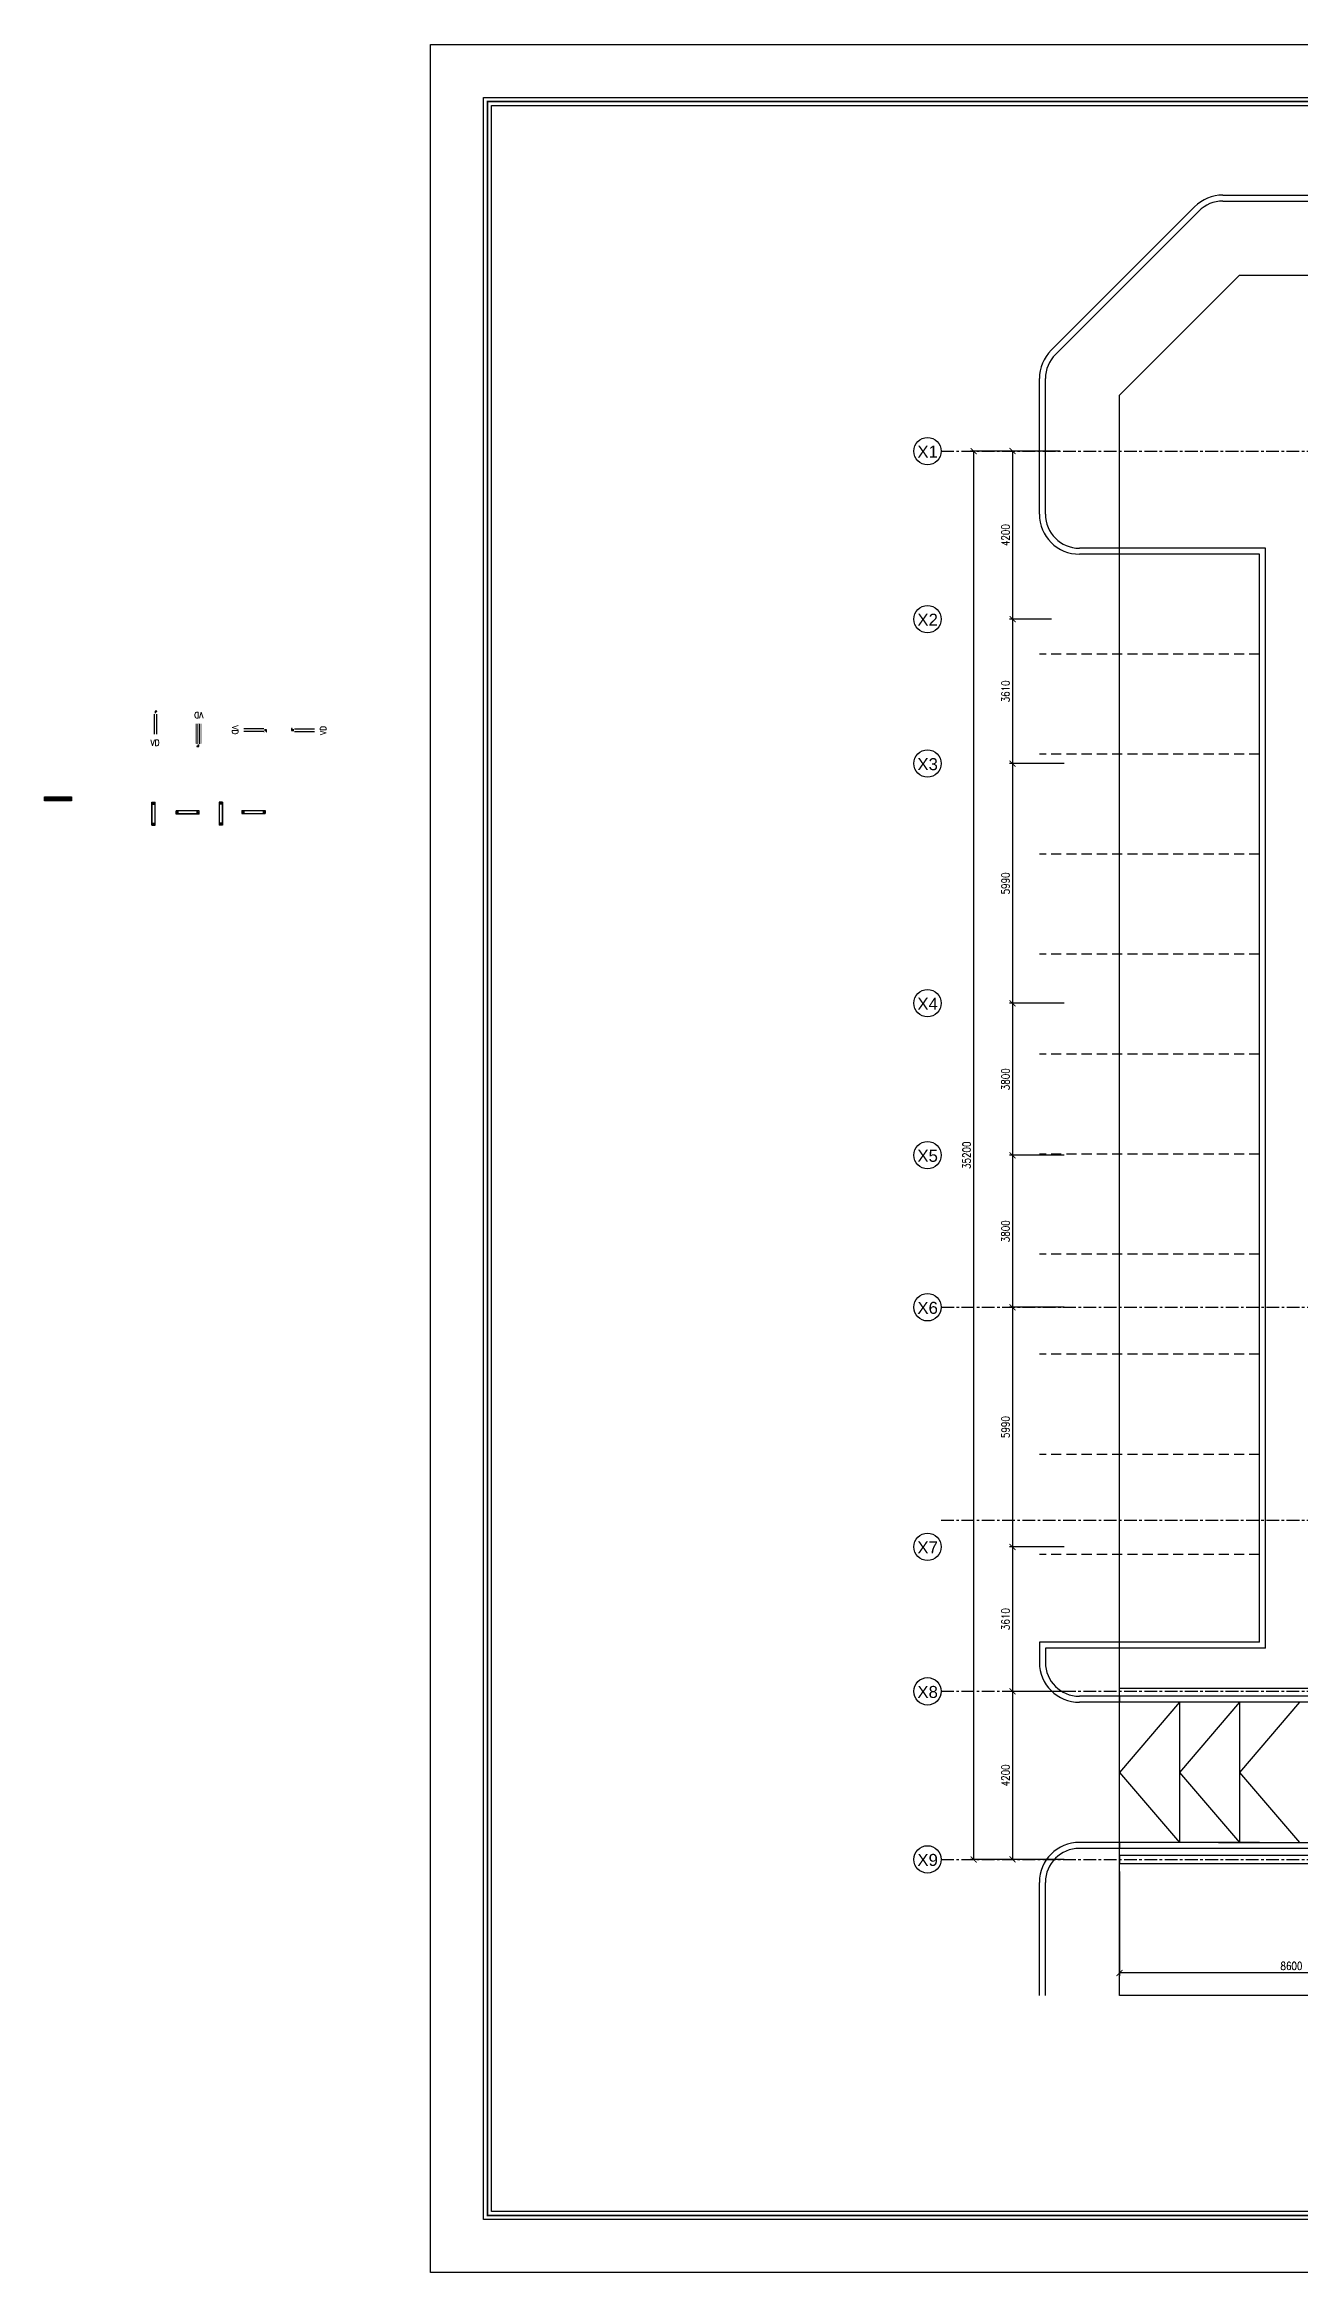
# Model space of a CAD drawing. Header units: millimetres. Extents: x -1288794 to 2153086, y -2701644 to -1428868.
# Drawn here: x 933737 to 965109, y -1519494 to -1463806 of the extents above; entities that cross this region are included whole.
import ezdxf
from ezdxf.enums import TextEntityAlignment as Align

# ---------------------------------------------------------------- set-up
doc = ezdxf.new("R2010")
doc.units = ezdxf.units.MM
doc.header["$LTSCALE"] = 100
doc.header["$PDMODE"] = 34
doc.linetypes.add('CENTER', pattern=[50.8, 31.75, -6.35, 6.35, -6.35])
doc.linetypes.add('DASHED', pattern=[19.05, 12.7, -6.35])
for name, color, linetype in [('A-ANNO-DIMS', 1, 'Continuous'), ('A-ANNO-SYMB', 33, 'Continuous'), ('A-ANNO-TEXT', 8, 'Continuous'), ('A-AREA', 8, 'CENTER'), ('A-GRID', 253, 'CENTER'), ('AC- VD', 5, 'Continuous'), ('AC-FD', 1, 'Continuous'), ('HATCH', 251, 'Continuous'), ('L-WALK', 8, 'Continuous'), ('L1-E014-C22-VAC (08-08-2010)$0$ETA-AC-DAMPER', 4, 'Continuous'), ('LOGO LINE', 7, 'Continuous'), ('LOGO1LINE', 7, 'Continuous'), ('M-HANGER', 30, 'Continuous')]:
    doc.layers.add(name, color=color, linetype=linetype)
doc.styles.add('ROMANS', font='romans.shx', dxfattribs={"width": 0.8})
doc.styles.add('SANSSERIF', font='sas_____.pfb')
doc.dimstyles.new('100 of DIM2', dxfattribs={"dimscale": 0, "dimtxt": 200, "dimasz": 150, "dimexe": 75, "dimexo": 200, "dimgap": 75, "dimtad": 1, "dimdec": 0, "dimrnd": 5, "dimzin": 0, "dimdsep": 46, "dimtxsty": 'ROMANS', "dimblk": 'ARCHTICK', "dimcen": 100, "dimclrd": 94, "dimclre": 94, "dimclrt": 2, "dimadec": 0, "dimazin": 0, "dimtfac": 1, "dimtdec": 0, "dimtofl": 0, "dimtmove": 2, "dimatfit": 3, "dimldrblk": 'OPEN90', "dimfxl": 75, "dimtolj": 1, "dimtzin": 0, "dimarcsym": 0})

# ---------------------------------------------------------------- blocks, each defined once
blk = doc.blocks.new('*U301')
at = {"layer": 'L1-E014-C22-VAC (08-08-2010)$0$ETA-AC-DAMPER', "color": 5}
for p, q in [((-33, 0), (-33, 500)), ((33, 0), (33, 500))]:
    blk.add_line(p, q, dxfattribs=at)
for points, const_width in [([(-91, 500), (91, 500)], 1.82), ([(-91, 0), (91, 0)], 1.82), ([(-48, 0), (-48, -20), (48, -20), (48, 0)], 1.5), ([(0, 0), (0, 514)], 1.5)]:
    blk.add_lwpolyline(points, dxfattribs=dict(at, const_width=const_width))
at = {"layer": 'L1-E014-C22-VAC (08-08-2010)$0$ETA-AC-DAMPER', "color": 5, "const_width": 1.82}
blk.add_lwpolyline([(75, 500), (75, 0), (-75, 0), (-75, 500)], close=True, dxfattribs=at)
at = {"layer": 'L1-E014-C22-VAC (08-08-2010)$0$ETA-AC-DAMPER', "color": 5}
blk.add_lwpolyline([(6, -20), (6, -62), (40, -62), (40, -72), (-6, -72), (-6, -20)], dxfattribs=at)
blk = doc.blocks.new('_ArchTick')
at = {"color": 0, "linetype": 'ByBlock', "const_width": 0.15}
blk.add_lwpolyline([(-0.5, -0.5), (0.5, 0.5)], dxfattribs=at)
blk = doc.blocks.new('*D333')
at = {"layer": 'A-ANNO-DIMS', "color": 94, "lineweight": -2, "ltscale": 3, "transparency": 16777216}
for p, q in [((959119, -1473969), (956889, -1473969)), ((956964, -1473969), (956964, -1509169)), ((959119, -1509169), (956889, -1509169))]:
    blk.add_line(p, q, dxfattribs=at)
at = {"layer": 'Defpoints', "color": 0, "ltscale": 3, "transparency": 16777216}
for p in [(959319, -1473969), (956964, -1509169), (959319, -1509169)]:
    blk.add_point(p, dxfattribs=at)
at = {"layer": 'A-ANNO-DIMS', "color": 94, "lineweight": -2, "ltscale": 3, "transparency": 16777216, "xscale": 150, "yscale": 150, "zscale": 150}
for p, rotation in [((956964, -1473969), 90), ((956964, -1509169), 270)]:
    blk.add_blockref('_ArchTick', p, dxfattribs=dict(at, rotation=rotation))
at = {"layer": 'A-ANNO-DIMS', "color": 2, "ltscale": 3, "transparency": 16777216, "insert": (956789, -1491569), "char_height": 200, "attachment_point": 5, "rotation": 90, "style": 'ROMANS'}
blk.add_mtext('\\A1;35200', dxfattribs=at)
blk = doc.blocks.new('_Open90')
at = {"color": 0, "linetype": 'ByBlock', "lineweight": -2}
for p, q in [((0, 0), (-1, 0)), ((-0.5, 0.5), (0, 0)), ((0, 0), (-0.5, -0.5))]:
    blk.add_line(p, q, dxfattribs=at)
blk = doc.blocks.new('*D334')
at = {"layer": 'A-ANNO-DIMS', "color": 94, "lineweight": -2, "ltscale": 3, "transparency": 16777216}
for p, q in [((958914, -1473969), (957861, -1473969)), ((957936, -1473969), (957936, -1478169)), ((958914, -1478169), (957861, -1478169))]:
    blk.add_line(p, q, dxfattribs=at)
at = {"layer": 'Defpoints', "color": 0, "ltscale": 3, "transparency": 16777216}
for p in [(959114, -1473969), (957936, -1478169), (959114, -1478169)]:
    blk.add_point(p, dxfattribs=at)
at = {"layer": 'A-ANNO-DIMS', "color": 94, "lineweight": -2, "ltscale": 3, "transparency": 16777216, "xscale": 150, "yscale": 150, "zscale": 150}
for p, rotation in [((957936, -1473969), 90), ((957936, -1478169), 270)]:
    blk.add_blockref('_ArchTick', p, dxfattribs=dict(at, rotation=rotation))
at = {"layer": 'A-ANNO-DIMS', "color": 2, "ltscale": 3, "transparency": 16777216, "insert": (957761, -1476069), "char_height": 200, "attachment_point": 5, "rotation": 90, "style": 'ROMANS'}
blk.add_mtext('\\A1;4200', dxfattribs=at)
blk = doc.blocks.new('*D335')
at = {"layer": 'A-ANNO-DIMS', "color": 94, "lineweight": -2, "ltscale": 3, "transparency": 16777216}
for p, q in [((958914, -1478169), (957861, -1478169)), ((957936, -1478169), (957936, -1481779)), ((959228, -1481779), (957861, -1481779))]:
    blk.add_line(p, q, dxfattribs=at)
at = {"layer": 'Defpoints', "color": 0, "ltscale": 3, "transparency": 16777216}
for p in [(959114, -1478169), (957936, -1481779), (959428, -1481779)]:
    blk.add_point(p, dxfattribs=at)
at = {"layer": 'A-ANNO-DIMS', "color": 94, "lineweight": -2, "ltscale": 3, "transparency": 16777216, "xscale": 150, "yscale": 150, "zscale": 150}
for p, rotation in [((957936, -1478169), 90), ((957936, -1481779), 270)]:
    blk.add_blockref('_ArchTick', p, dxfattribs=dict(at, rotation=rotation))
at = {"layer": 'A-ANNO-DIMS', "color": 2, "ltscale": 3, "transparency": 16777216, "insert": (957761, -1479974), "char_height": 200, "attachment_point": 5, "rotation": 90, "style": 'ROMANS'}
blk.add_mtext('\\A1;3610', dxfattribs=at)
blk = doc.blocks.new('*D336')
at = {"layer": 'A-ANNO-DIMS', "color": 94, "lineweight": -2, "ltscale": 3, "transparency": 16777216}
for p, q in [((959228, -1481779), (957861, -1481779)), ((957936, -1481779), (957936, -1487769)), ((959228, -1487769), (957861, -1487769))]:
    blk.add_line(p, q, dxfattribs=at)
at = {"layer": 'Defpoints', "color": 0, "ltscale": 3, "transparency": 16777216}
for p in [(959428, -1481779), (957936, -1487769), (959428, -1487769)]:
    blk.add_point(p, dxfattribs=at)
at = {"layer": 'A-ANNO-DIMS', "color": 94, "lineweight": -2, "ltscale": 3, "transparency": 16777216, "xscale": 150, "yscale": 150, "zscale": 150}
for p, rotation in [((957936, -1481779), 90), ((957936, -1487769), 270)]:
    blk.add_blockref('_ArchTick', p, dxfattribs=dict(at, rotation=rotation))
at = {"layer": 'A-ANNO-DIMS', "color": 2, "ltscale": 3, "transparency": 16777216, "insert": (957761, -1484774), "char_height": 200, "attachment_point": 5, "rotation": 90, "style": 'ROMANS'}
blk.add_mtext('\\A1;5990', dxfattribs=at)
blk = doc.blocks.new('*D337')
at = {"layer": 'A-ANNO-DIMS', "color": 94, "lineweight": -2, "ltscale": 3, "transparency": 16777216}
for p, q in [((959228, -1487769), (957861, -1487769)), ((957936, -1487769), (957936, -1491569)), ((959228, -1491569), (957861, -1491569))]:
    blk.add_line(p, q, dxfattribs=at)
at = {"layer": 'Defpoints', "color": 0, "ltscale": 3, "transparency": 16777216}
for p in [(959428, -1487769), (957936, -1491569), (959428, -1491569)]:
    blk.add_point(p, dxfattribs=at)
at = {"layer": 'A-ANNO-DIMS', "color": 94, "lineweight": -2, "ltscale": 3, "transparency": 16777216, "xscale": 150, "yscale": 150, "zscale": 150}
for p, rotation in [((957936, -1487769), 90), ((957936, -1491569), 270)]:
    blk.add_blockref('_ArchTick', p, dxfattribs=dict(at, rotation=rotation))
at = {"layer": 'A-ANNO-DIMS', "color": 2, "ltscale": 3, "transparency": 16777216, "insert": (957761, -1489669), "char_height": 200, "attachment_point": 5, "rotation": 90, "style": 'ROMANS'}
blk.add_mtext('\\A1;3800', dxfattribs=at)
blk = doc.blocks.new('*D338')
at = {"layer": 'A-ANNO-DIMS', "color": 94, "lineweight": -2, "ltscale": 3, "transparency": 16777216}
for p, q in [((959228, -1491569), (957861, -1491569)), ((957936, -1491569), (957936, -1495369)), ((959228, -1495369), (957861, -1495369))]:
    blk.add_line(p, q, dxfattribs=at)
at = {"layer": 'Defpoints', "color": 0, "ltscale": 3, "transparency": 16777216}
for p in [(959428, -1491569), (957936, -1495369), (959428, -1495369)]:
    blk.add_point(p, dxfattribs=at)
at = {"layer": 'A-ANNO-DIMS', "color": 94, "lineweight": -2, "ltscale": 3, "transparency": 16777216, "xscale": 150, "yscale": 150, "zscale": 150}
for p, rotation in [((957936, -1491569), 90), ((957936, -1495369), 270)]:
    blk.add_blockref('_ArchTick', p, dxfattribs=dict(at, rotation=rotation))
at = {"layer": 'A-ANNO-DIMS', "color": 2, "ltscale": 3, "transparency": 16777216, "insert": (957761, -1493469), "char_height": 200, "attachment_point": 5, "rotation": 90, "style": 'ROMANS'}
blk.add_mtext('\\A1;3800', dxfattribs=at)
blk = doc.blocks.new('*D339')
at = {"layer": 'A-ANNO-DIMS', "color": 94, "lineweight": -2, "ltscale": 3, "transparency": 16777216}
for p, q in [((959228, -1495369), (957861, -1495369)), ((957936, -1495369), (957936, -1501359)), ((959228, -1501359), (957861, -1501359))]:
    blk.add_line(p, q, dxfattribs=at)
at = {"layer": 'Defpoints', "color": 0, "ltscale": 3, "transparency": 16777216}
for p in [(959428, -1495369), (957936, -1501359), (959428, -1501359)]:
    blk.add_point(p, dxfattribs=at)
at = {"layer": 'A-ANNO-DIMS', "color": 94, "lineweight": -2, "ltscale": 3, "transparency": 16777216, "xscale": 150, "yscale": 150, "zscale": 150}
for p, rotation in [((957936, -1495369), 90), ((957936, -1501359), 270)]:
    blk.add_blockref('_ArchTick', p, dxfattribs=dict(at, rotation=rotation))
at = {"layer": 'A-ANNO-DIMS', "color": 2, "ltscale": 3, "transparency": 16777216, "insert": (957761, -1498364), "char_height": 200, "attachment_point": 5, "rotation": 90, "style": 'ROMANS'}
blk.add_mtext('\\A1;5990', dxfattribs=at)
blk = doc.blocks.new('*D340')
at = {"layer": 'A-ANNO-DIMS', "color": 94, "lineweight": -2, "ltscale": 3, "transparency": 16777216}
for p, q in [((959228, -1501359), (957861, -1501359)), ((957936, -1501359), (957936, -1504969)), ((959228, -1504969), (957861, -1504969))]:
    blk.add_line(p, q, dxfattribs=at)
at = {"layer": 'Defpoints', "color": 0, "ltscale": 3, "transparency": 16777216}
for p in [(959428, -1501359), (957936, -1504969), (959428, -1504969)]:
    blk.add_point(p, dxfattribs=at)
at = {"layer": 'A-ANNO-DIMS', "color": 94, "lineweight": -2, "ltscale": 3, "transparency": 16777216, "xscale": 150, "yscale": 150, "zscale": 150}
for p, rotation in [((957936, -1501359), 90), ((957936, -1504969), 270)]:
    blk.add_blockref('_ArchTick', p, dxfattribs=dict(at, rotation=rotation))
at = {"layer": 'A-ANNO-DIMS', "color": 2, "ltscale": 3, "transparency": 16777216, "insert": (957761, -1503164), "char_height": 200, "attachment_point": 5, "rotation": 90, "style": 'ROMANS'}
blk.add_mtext('\\A1;3610', dxfattribs=at)
blk = doc.blocks.new('*D341')
at = {"layer": 'A-ANNO-DIMS', "color": 94, "lineweight": -2, "ltscale": 3, "transparency": 16777216}
for p, q in [((959228, -1504969), (957861, -1504969)), ((957936, -1504969), (957936, -1509169)), ((959228, -1509169), (957861, -1509169))]:
    blk.add_line(p, q, dxfattribs=at)
at = {"layer": 'Defpoints', "color": 0, "ltscale": 3, "transparency": 16777216}
for p in [(959428, -1504969), (957936, -1509169), (959428, -1509169)]:
    blk.add_point(p, dxfattribs=at)
at = {"layer": 'A-ANNO-DIMS', "color": 94, "lineweight": -2, "ltscale": 3, "transparency": 16777216, "xscale": 150, "yscale": 150, "zscale": 150}
for p, rotation in [((957936, -1504969), 90), ((957936, -1509169), 270)]:
    blk.add_blockref('_ArchTick', p, dxfattribs=dict(at, rotation=rotation))
at = {"layer": 'A-ANNO-DIMS', "color": 2, "ltscale": 3, "transparency": 16777216, "insert": (957761, -1507069), "char_height": 200, "attachment_point": 5, "rotation": 90, "style": 'ROMANS'}
blk.add_mtext('\\A1;4200', dxfattribs=at)
blk = doc.blocks.new('*D353')
at = {"layer": 'A-ANNO-DIMS', "color": 94, "linetype": 'Continuous', "lineweight": -2, "ltscale": 3, "transparency": 16777216}
for p, q in [((960609, -1509469), (960609, -1512083)), ((969209, -1509469), (969209, -1512083)), ((969209, -1512008), (960609, -1512008))]:
    blk.add_line(p, q, dxfattribs=at)
at = {"layer": 'Defpoints', "color": 0, "linetype": 'Continuous', "ltscale": 3, "transparency": 16777216}
for p in [(960609, -1509269), (969209, -1509269), (960609, -1512008)]:
    blk.add_point(p, dxfattribs=at)
at = {"layer": 'A-ANNO-DIMS', "color": 94, "linetype": 'Continuous', "lineweight": -2, "ltscale": 3, "transparency": 16777216, "xscale": 150, "yscale": 150, "zscale": 150, "rotation": 180}
blk.add_blockref('_ArchTick', (960609, -1512008), dxfattribs=at)
at = {"layer": 'A-ANNO-DIMS', "color": 94, "linetype": 'Continuous', "lineweight": -2, "ltscale": 3, "transparency": 16777216, "xscale": 150, "yscale": 150, "zscale": 150}
blk.add_blockref('_ArchTick', (969209, -1512008), dxfattribs=at)
at = {"layer": 'A-ANNO-DIMS', "color": 2, "linetype": 'Continuous', "ltscale": 3, "transparency": 16777216, "insert": (964909, -1511833), "char_height": 200, "attachment_point": 5, "style": 'ROMANS'}
blk.add_mtext('\\A1;8600', dxfattribs=at)
blk = doc.blocks.new('*U369')
at = {"linetype": 'Continuous'}
for p, q in [((-38, -265), (-38, 313)), ((42, 313), (-38, 313)), ((42, 263), (-38, 263)), ((37, -265), (37, 313)), ((42, -265), (42, 313)), ((42, -215), (-38, -215)), ((42, -265), (-38, -265))]:
    blk.add_line(p, q, dxfattribs=at)
for centre in [(0, 288), (0, -240)]:
    blk.add_circle(centre, 12.5, dxfattribs=at)

msp = doc.modelspace()

# ---------------------------------------------------------------- hatches: boundary and pattern name
at = {"layer": 'AC-FD', "linetype": 'ByBlock'}
h = msp.add_hatch(dxfattribs=at)
h.set_pattern_fill('ANSI31', color=256, scale=5, angle=90, style=0)
h.set_pattern_definition([(135, (-657562.95, -1544649.12), (-11.22532015, -11.22532015), [])])
h.paths.add_polyline_path([(934407, -1482709.1), (934407, -1482609.1), (933737, -1482609.1), (933737, -1482709.1)])

# ---------------------------------------------------------------- linework, layer by layer
at = {"layer": 'A-ANNO-SYMB', "ltscale": 3}
for centre in [(955809.5, -1473968.6), (955809.5, -1478168.6), (955809.5, -1481778.6), (955809.5, -1487768.6), (955809.5, -1491568.6), (955809.5, -1495368.6), (955809.5, -1501358.6), (955809.5, -1504968.6), (955809.5, -1509168.6)]:
    msp.add_circle(centre, 342.2, dxfattribs=at)
at = {"layer": 'A-AREA', "ltscale": 15}
for p, q in [((960608.8, -1472568.6), (963608.8, -1469568.6)), ((963608.8, -1469568.6), (995708.8, -1469568.6)), ((960608.8, -1512568.6), (960608.8, -1472568.6)), ((995708.8, -1512568.6), (960608.8, -1512568.6))]:
    msp.add_line(p, q, dxfattribs=at)
at = {"layer": 'A-AREA', "linetype": 'Continuous', "ltscale": 3}
for p, q in [((960608.8, -1505093.6), (960608.8, -1504893.6)), ((960608.8, -1504893.6), (967908.8, -1504893.6)), ((967908.8, -1505093.6), (960608.8, -1505093.6)), ((966608.8, -1509068.6), (960608.8, -1509068.6)), ((960608.8, -1509068.6), (960608.8, -1509268.6)), ((960608.8, -1509268.6), (969208.8, -1509268.6))]:
    msp.add_line(p, q, dxfattribs=at)
at = {"layer": 'A-GRID', "ltscale": 0.1}
for p, q in [((956151.6, -1473968.6), (999691.2, -1473968.6)), ((956155.5, -1495368.6), (999695.1, -1495368.6)), ((956153, -1500687.6), (999692.6, -1500687.6)), ((956151.6, -1504968.6), (999691.2, -1504968.6)), ((956151.6, -1509168.6), (999691.2, -1509168.6))]:
    msp.add_line(p, q, dxfattribs=at)
at = {"layer": 'AC-FD', "linetype": 'ByBlock'}
msp.add_lwpolyline([(933737, -1482709.1), (933737, -1482609.1), (934407, -1482609.1), (934407, -1482709.1)], close=True, dxfattribs=at)
at = {"layer": 'HATCH', "ltscale": 3}
for p, q in [((962108.8, -1505243.6), (962108.8, -1508743.6)), ((963608.8, -1505243.6), (963608.8, -1508743.6))]:
    msp.add_line(p, q, dxfattribs=at)
for points in [[(962108.8, -1505243.6), (960608.8, -1506993.6), (962108.8, -1508743.6)], [(963608.8, -1505243.6), (962108.8, -1506993.6), (963608.8, -1508743.6)], [(965108.8, -1505243.6), (963608.8, -1506993.6), (965108.8, -1508743.6)]]:
    msp.add_lwpolyline(points, dxfattribs=at)
at = {"layer": 'L-WALK', "ltscale": 15}
for p, q in [((958901.7, -1471447.3), (962487.5, -1467861.5)), ((963194.6, -1467568.6), (965608.8, -1467568.6)), ((963194.6, -1467718.6), (965608.8, -1467718.6)), ((959007.8, -1471553.4), (962593.6, -1467967.6)), ((958608.8, -1475544.7), (958608.8, -1472154.4)), ((958758.8, -1475544.7), (958758.8, -1472154.4)), ((964108.8, -1503743.6), (964108.8, -1476544.7)), ((964258.8, -1503893.6), (964258.8, -1476394.7)), ((958608.8, -1503743.6), (958608.8, -1504243.6)), ((958758.8, -1503893.6), (958758.8, -1504243.6)), ((958608.8, -1512568.6), (958608.8, -1509743.6)), ((958758.8, -1512568.6), (958758.8, -1509743.6)), ((958608.8, -1512568.6), (958608.8, -1512544.7)), ((958758.8, -1512568.6), (958758.8, -1512544.7))]:
    msp.add_line(p, q, dxfattribs=at)
at = {"layer": 'L-WALK', "ltscale": 3}
for p, q in [((964258.8, -1476394.7), (959608.8, -1476394.7)), ((964108.8, -1476544.7), (959608.8, -1476544.7)), ((964108.8, -1503743.6), (958608.8, -1503743.6)), ((964258.8, -1503893.6), (958758.8, -1503893.6)), ((967908.8, -1505093.6), (959608.8, -1505093.6)), ((960608.8, -1505093.6), (960608.8, -1505243.6)), ((969208.8, -1505243.6), (959608.8, -1505243.6)), ((964108.8, -1508743.6), (959608.8, -1508743.6)), ((969208.8, -1508893.6), (959608.8, -1508893.6)), ((960608.8, -1508743.6), (960608.8, -1508893.6)), ((963089.1, -1508743.6), (969208.8, -1508743.6))]:
    msp.add_line(p, q, dxfattribs=at)
at = {"layer": 'L-WALK', "linetype": 'DASHED', "ltscale": 0.2}
for p, q in [((964108.8, -1479044.7), (958608.8, -1479044.7)), ((964108.8, -1481544.7), (958608.8, -1481544.7)), ((964108.8, -1484044.7), (958608.8, -1484044.7)), ((964108.8, -1486544.7), (958608.8, -1486544.7)), ((964108.8, -1489044.7), (958608.8, -1489044.7)), ((964108.8, -1491544.7), (958608.8, -1491544.7)), ((964108.8, -1494044.7), (958608.8, -1494044.7)), ((964108.8, -1496544.7), (958608.8, -1496544.7)), ((964108.8, -1499044.7), (958608.8, -1499044.7)), ((964108.8, -1501544.7), (958608.8, -1501544.7))]:
    msp.add_line(p, q, dxfattribs=at)
at = {"layer": 'L-WALK', "ltscale": 15}
for centre, radius, start, end in [((963194.6, -1468568.6), 1000, 90, 135), ((963194.6, -1468568.6), 850, 90, 135), ((959608.8, -1472154.4), 1000, 135, 180), ((959608.8, -1472154.4), 850, 135, 180), ((959608.8, -1504243.6), 1000, 180, 270), ((959608.8, -1504243.6), 850, 180, 270), ((959608.8, -1509743.6), 1000, 90, 180), ((959608.8, -1509743.6), 850, 90, 180)]:
    msp.add_arc(centre, radius, start, end, dxfattribs=at)
at = {"layer": 'L-WALK', "ltscale": 3}
for radius in [1000, 850]:
    msp.add_arc((959608.8, -1475544.7), radius, 180, 270, dxfattribs=at)
at = {"layer": 'LOGO LINE'}
msp.add_lwpolyline([(1022145, -1519493.9), (943387, -1519493.9), (943387, -1463806.4), (1022145, -1463806.4)], close=True, dxfattribs=at)
at = {"layer": 'LOGO1LINE'}
for points in [[(1020819.1, -1518168), (944712.9, -1518168), (944712.9, -1465132.3), (1020819.1, -1465132.3)], [(1010510.4, -1517969.1), (944911.8, -1517969.1), (944911.8, -1465331.1), (1010510.4, -1465331.1)]]:
    msp.add_lwpolyline(points, close=True, dxfattribs=at)
at = {"layer": 'LOGO1LINE', "const_width": 39.8}
msp.add_lwpolyline([(1020719.7, -1518068.5), (944812.3, -1518068.5), (944812.3, -1465231.7), (1020719.7, -1465231.7)], close=True, dxfattribs=at)

# ---------------------------------------------------------------- block references
at = {"layer": 'AC- VD', "xscale": -1}
for p, rotation in [((936506.7, -1480540), 180), ((939217.3, -1480945), 90), ((939986.7, -1480944.8), 270)]:
    msp.add_blockref('*U301', p, dxfattribs=dict(at, rotation=rotation))
msp.add_blockref('*U301', (937585.3, -1481283.6), dxfattribs=at)
at = {"layer": 'M-HANGER', "xscale": -1}
msp.add_blockref('*U369', (936461.8, -1483053.2), dxfattribs=at)
for p, rotation in [((938144.5, -1483006), 180), ((938935.7, -1482991.9), 270), ((937336.3, -1482998), 90)]:
    msp.add_blockref('*U369', p, dxfattribs=dict(at, rotation=rotation))

# ---------------------------------------------------------------- texts
at = {"layer": 'A-ANNO-TEXT', "style": 'SANSSERIF'}
for s, p in [('X1', (955814.1, -1474133.2)), ('X2', (955814.1, -1478333.2)), ('X3', (955814.1, -1481943.2)), ('X4', (955814.1, -1487933.2)), ('X5', (955814.1, -1491733.2)), ('X6', (955814.1, -1495533.2)), ('X7', (955814.1, -1501523.2)), ('X8', (955814.1, -1505133.2)), ('X9', (955814.1, -1509333.2))]:
    msp.add_text(s, height=300, dxfattribs=at).set_placement(p, align=Align.CENTER)
at = {"layer": 'AC- VD', "style": 'ROMANS', "width": 0.9}
for rotation, p in [(180, (937705.6, -1480492)), (270, (938425.7, -1480824.6)), (90, (940778.3, -1481065.2))]:
    msp.add_text('VD', height=150, rotation=rotation, dxfattribs=at).set_placement(p)
msp.add_text('VD', height=150, dxfattribs=at).set_placement((936386.3, -1481331.6))

# ---------------------------------------------------------------- dimensions: what is measured, and where the dimension line sits
at = {"layer": 'A-ANNO-DIMS', "ltscale": 3}
for base, p1, p2, picture, middle in [((956963.6, -1509168.6), (959318.8, -1473968.6), (959318.8, -1509168.6), '*D333', (956788.6, -1491568.6)), ((957936.1, -1478168.6), (959113.6, -1473968.6), (959113.6, -1478168.6), '*D334', (957761.1, -1476068.6)), ((957936.1, -1481778.6), (959113.6, -1478168.6), (959427.7, -1481778.6), '*D335', (957761.1, -1479973.6)), ((957936.1, -1487768.6), (959427.7, -1481778.6), (959427.7, -1487768.6), '*D336', (957761.1, -1484773.6)), ((957936.1, -1491568.6), (959427.7, -1487768.6), (959427.7, -1491568.6), '*D337', (957761.1, -1489668.6)), ((957936.1, -1495368.6), (959427.7, -1491568.6), (959427.7, -1495368.6), '*D338', (957761.1, -1493468.6)), ((957936.1, -1501358.6), (959427.7, -1495368.6), (959427.7, -1501358.6), '*D339', (957761.1, -1498363.6)), ((957936.1, -1504968.6), (959427.7, -1501358.6), (959427.7, -1504968.6), '*D340', (957761.1, -1503163.6)), ((957936.1, -1509168.6), (959427.7, -1504968.6), (959427.7, -1509168.6), '*D341', (957761.1, -1507068.6))]:
    dim = msp.add_linear_dim(base=base, p1=p1, p2=p2, angle=90, dimstyle='100 of DIM2', override={"dimscale": 1}, dxfattribs=at)
    dim.commit()
    dim.dimension.update_dxf_attribs({"geometry": picture, "text_midpoint": middle})
at = {"layer": 'A-ANNO-DIMS', "linetype": 'Continuous', "ltscale": 3}
dim = msp.add_linear_dim(base=(960608.8, -1512007.6), p1=(969208.8, -1509268.6), p2=(960608.8, -1509268.6), dimstyle='100 of DIM2', override={"dimscale": 1}, dxfattribs=at)
dim.commit()
dim.dimension.update_dxf_attribs({"geometry": '*D353', "text_midpoint": (964908.8, -1511832.6)})

doc.saveas('drawing.dxf')
